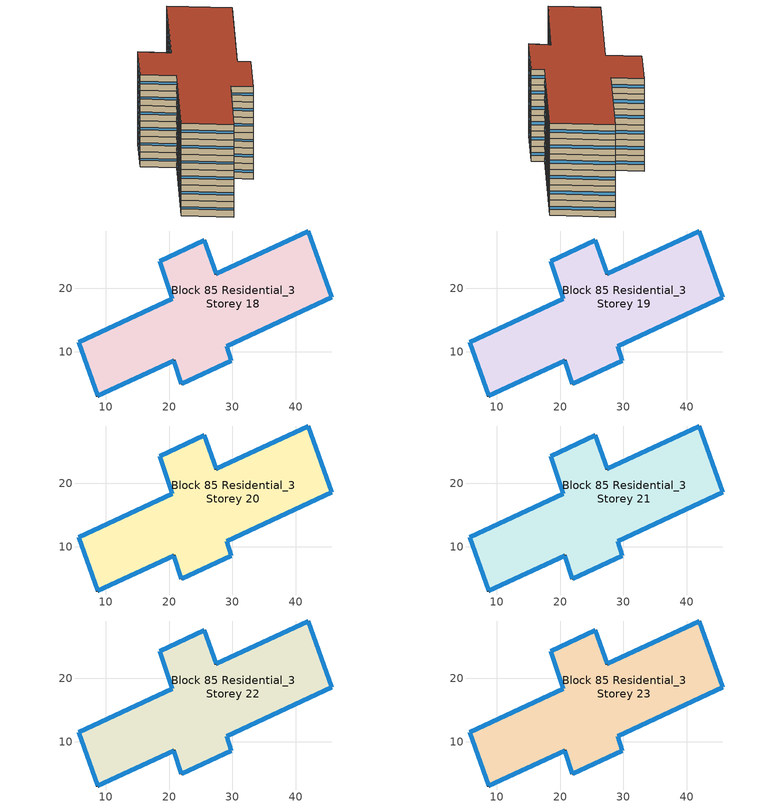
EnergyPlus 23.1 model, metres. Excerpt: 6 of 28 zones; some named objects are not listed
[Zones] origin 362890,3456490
Block 85 Residential_3 Storey 18
 floor outside (Project Floor): 41.98,29.07 45.65,18.6 29.07,10.83 29.8,8.61 21.94,4.94 20.75,8.61 8.68,3.01 5.74,11.47 20.5,18.37 18.48,24.28 25.57,27.62 27.41,22.28 z54
 wall outside (Project Wall): 5.74,11.47 8.68,3.01 20.75,8.61 21.94,4.94 29.8,8.61 29.07,10.83 45.65,18.6 41.98,29.07 27.41,22.28 25.57,27.62 18.48,24.28 20.5,18.37 5.74,11.47 z54:57
 window (Residential_west_window_construction): 5.74,11.47 8.68,3.01 / 20.75,8.61 21.94,4.94 / 18.48,24.27 20.5,18.38 z55.27:55.73
 window (Residential_south_window_construction): 8.68,3.01 20.75,8.61 / 21.95,4.94 29.8,8.61 / 29.08,10.84 45.64,18.6 z54.6:56.4
 window (Residential_east_window_construction): 29.8,8.61 29.07,10.83 / 45.65,18.61 41.98,29.06 / 27.41,22.28 25.58,27.62 z55.2:55.8
 window (Residential_north_window_construction): 41.97,29.07 27.42,22.28 / 25.57,27.62 18.48,24.28 / 20.49,18.37 5.75,11.47 z54.75:56.25
 roof outside (Project Ceiling): 45.65,18.6 41.98,29.07 27.41,22.28 25.57,27.62 18.48,24.28 20.5,18.37 5.74,11.47 8.68,3.01 20.75,8.61 21.94,4.94 29.8,8.61 29.07,10.83 z57
Block 85 Residential_3 Storey 19
 floor outside (Project Floor): 41.98,29.07 45.65,18.6 29.07,10.83 29.8,8.61 21.94,4.94 20.75,8.61 8.68,3.01 5.74,11.47 20.5,18.37 18.48,24.28 25.57,27.62 27.41,22.28 z57
 wall outside (Project Wall): 5.74,11.47 8.68,3.01 20.75,8.61 21.94,4.94 29.8,8.61 29.07,10.83 45.65,18.6 41.98,29.07 27.41,22.28 25.57,27.62 18.48,24.28 20.5,18.37 5.74,11.47 z57:60
 window (Residential_west_window_construction): 5.74,11.47 8.68,3.01 / 20.75,8.61 21.94,4.94 / 18.48,24.27 20.5,18.38 z58.27:58.73
 window (Residential_south_window_construction): 8.68,3.01 20.75,8.61 / 21.95,4.94 29.8,8.61 / 29.08,10.84 45.64,18.6 z57.6:59.4
 window (Residential_east_window_construction): 29.8,8.61 29.07,10.83 / 45.65,18.61 41.98,29.06 / 27.41,22.28 25.58,27.62 z58.2:58.8
 window (Residential_north_window_construction): 41.97,29.07 27.42,22.28 / 25.57,27.62 18.48,24.28 / 20.49,18.37 5.75,11.47 z57.75:59.25
 roof outside (Project Ceiling): 45.65,18.6 41.98,29.07 27.41,22.28 25.57,27.62 18.48,24.28 20.5,18.37 5.74,11.47 8.68,3.01 20.75,8.61 21.94,4.94 29.8,8.61 29.07,10.83 z60
Block 85 Residential_3 Storey 20
 floor outside (Project Floor): 41.98,29.07 45.65,18.6 29.07,10.83 29.8,8.61 21.94,4.94 20.75,8.61 8.68,3.01 5.74,11.47 20.5,18.37 18.48,24.28 25.57,27.62 27.41,22.28 z60
 wall outside (Project Wall): 5.74,11.47 8.68,3.01 20.75,8.61 21.94,4.94 29.8,8.61 29.07,10.83 45.65,18.6 41.98,29.07 27.41,22.28 25.57,27.62 18.48,24.28 20.5,18.37 5.74,11.47 z60:63
 window (Residential_west_window_construction): 5.74,11.47 8.68,3.01 / 20.75,8.61 21.94,4.94 / 18.48,24.27 20.5,18.38 z61.27:61.73
 window (Residential_south_window_construction): 8.68,3.01 20.75,8.61 / 21.95,4.94 29.8,8.61 / 29.08,10.84 45.64,18.6 z60.6:62.4
 window (Residential_east_window_construction): 29.8,8.61 29.07,10.83 / 45.65,18.61 41.98,29.06 / 27.41,22.28 25.58,27.62 z61.2:61.8
 window (Residential_north_window_construction): 41.97,29.07 27.42,22.28 / 25.57,27.62 18.48,24.28 / 20.49,18.37 5.75,11.47 z60.75:62.25
 roof outside (Project Ceiling): 45.65,18.6 41.98,29.07 27.41,22.28 25.57,27.62 18.48,24.28 20.5,18.37 5.74,11.47 8.68,3.01 20.75,8.61 21.94,4.94 29.8,8.61 29.07,10.83 z63
Block 85 Residential_3 Storey 21
 floor outside (Project Floor): 41.98,29.07 45.65,18.6 29.07,10.83 29.8,8.61 21.94,4.94 20.75,8.61 8.68,3.01 5.74,11.47 20.5,18.37 18.48,24.28 25.57,27.62 27.41,22.28 z63
 wall outside (Project Wall): 5.74,11.47 8.68,3.01 20.75,8.61 21.94,4.94 29.8,8.61 29.07,10.83 45.65,18.6 41.98,29.07 27.41,22.28 25.57,27.62 18.48,24.28 20.5,18.37 5.74,11.47 z63:66
 window (Residential_west_window_construction): 5.74,11.47 8.68,3.01 / 20.75,8.61 21.94,4.94 / 18.48,24.27 20.5,18.38 z64.28:64.72
 window (Residential_south_window_construction): 8.68,3.01 20.75,8.61 / 21.95,4.94 29.8,8.61 / 29.08,10.84 45.64,18.6 z63.6:65.4
 window (Residential_east_window_construction): 29.8,8.61 29.07,10.83 / 45.65,18.61 41.98,29.06 / 27.41,22.28 25.58,27.62 z64.2:64.8
 window (Residential_north_window_construction): 41.97,29.07 27.42,22.28 / 25.57,27.62 18.48,24.28 / 20.49,18.37 5.75,11.47 z63.75:65.25
 roof outside (Project Ceiling): 45.65,18.6 41.98,29.07 27.41,22.28 25.57,27.62 18.48,24.28 20.5,18.37 5.74,11.47 8.68,3.01 20.75,8.61 21.94,4.94 29.8,8.61 29.07,10.83 z66
Block 85 Residential_3 Storey 22
 floor outside (Project Floor): 41.98,29.07 45.65,18.6 29.07,10.83 29.8,8.61 21.94,4.94 20.75,8.61 8.68,3.01 5.74,11.47 20.5,18.37 18.48,24.28 25.57,27.62 27.41,22.28 z66
 wall outside (Project Wall): 5.74,11.47 8.68,3.01 20.75,8.61 21.94,4.94 29.8,8.61 29.07,10.83 45.65,18.6 41.98,29.07 27.41,22.28 25.57,27.62 18.48,24.28 20.5,18.37 5.74,11.47 z66:69
 window (Residential_west_window_construction): 5.74,11.47 8.68,3.01 / 20.75,8.61 21.94,4.94 / 18.48,24.27 20.5,18.38 z67.28:67.72
 window (Residential_south_window_construction): 8.68,3.01 20.75,8.61 / 21.95,4.94 29.8,8.61 / 29.08,10.84 45.64,18.6 z66.6:68.4
 window (Residential_east_window_construction): 29.8,8.61 29.07,10.83 / 45.65,18.61 41.98,29.06 / 27.41,22.28 25.58,27.62 z67.2:67.8
 window (Residential_north_window_construction): 41.97,29.07 27.42,22.28 / 25.57,27.62 18.48,24.28 / 20.49,18.37 5.75,11.47 z66.75:68.25
 roof outside (Project Ceiling): 45.65,18.6 41.98,29.07 27.41,22.28 25.57,27.62 18.48,24.28 20.5,18.37 5.74,11.47 8.68,3.01 20.75,8.61 21.94,4.94 29.8,8.61 29.07,10.83 z69
Block 85 Residential_3 Storey 23
 floor outside (Project Floor): 41.98,29.07 45.65,18.6 29.07,10.83 29.8,8.61 21.94,4.94 20.75,8.61 8.68,3.01 5.74,11.47 20.5,18.37 18.48,24.28 25.57,27.62 27.41,22.28 z69
 wall outside (Project Wall): 5.74,11.47 8.68,3.01 20.75,8.61 21.94,4.94 29.8,8.61 29.07,10.83 45.65,18.6 41.98,29.07 27.41,22.28 25.57,27.62 18.48,24.28 20.5,18.37 5.74,11.47 z69:72
 window (Residential_west_window_construction): 5.74,11.47 8.68,3.01 / 20.75,8.61 21.94,4.94 / 18.48,24.27 20.5,18.38 z70.28:70.72
 window (Residential_south_window_construction): 8.68,3.01 20.75,8.61 / 21.95,4.94 29.8,8.61 / 29.08,10.84 45.64,18.6 z69.6:71.4
 window (Residential_east_window_construction): 29.8,8.61 29.07,10.83 / 45.65,18.61 41.98,29.06 / 27.41,22.28 25.58,27.62 z70.2:70.8
 window (Residential_north_window_construction): 41.97,29.07 27.42,22.28 / 25.57,27.62 18.48,24.28 / 20.49,18.37 5.75,11.47 z69.75:71.25
 roof outside (Project Ceiling): 45.65,18.6 41.98,29.07 27.41,22.28 25.57,27.62 18.48,24.28 20.5,18.37 5.74,11.47 8.68,3.01 20.75,8.61 21.94,4.94 29.8,8.61 29.07,10.83 z72
[Building]
Building_1: North Axis=0; Terrain=City; Loads Convergence Tolerance Value=0.04; Temperature Convergence Tolerance Value=0.4; Solar Distribution=FullExterior; Maximum Number of Warmup Days=25; Minimum Number of Warmup Days=6
[Site:Location]
CHN Design_Conditions: Latitude=30; Longitude=114; Time Zone=8; Elevation=12
[SIZINGPERIOD:DESIGNDAY] Day of Month=21; DryBulb Temperature Range Modifier Type=DefaultMultipliers; Humidity Condition Type=Wetbulb; Barometric Pressure=101181; Rain Indicator=No; Snow Indicator=No; Daylight Saving Time Indicator=No; Sky Clearness=0; Begin Environment Reset Mode=FullResetAtBeginEnvironment
Name | Month | Day Type | Maximum DryBulb Temperature | Daily DryBulb Temperature Range | Wetbulb or DewPoint at Maximum DryBulb | Wind Speed | Wind Direction | Solar Model Indicator | ASHRAE Clear Sky Optical Depth for Beam Irradiance taub | ASHRAE Clear Sky Optical Depth for Diffuse Irradiance taud
Ann Htg 99.6% Condns DB | 1 | WinterDesignDay | -10 | 0 | -4.8 | 1 | 340 | ASHRAEClearSky | 0 | 0
Ann Clg .4% Condns DB=>MWB | 7 | SummerDesignDay | 40 | 6.6 | 27.1 | 3.5 | 220 | ASHRAETau | 0.781 | 1.413
[MATERIAL]
DefaultMaterial: Roughness=Rough; Thickness=0.1; Conductivity=0.1; Density=1000; Specific Heat=1000; Thermal Absorptance=0.9; Solar Absorptance=0.7; Visible Absorptance=0.7
[WINDOWMATERIAL:SIMPLEGLAZINGSYSTEM] UFactor=1.5; Solar Heat Gain Coefficient=0.4; Visible Transmittance=0.6
Residential_east_window; Residential_south_window; Residential_west_window; Residential_north_window
[CONSTRUCTION]
Project Wall; Project Floor; Project Ceiling: DefaultMaterial
Residential_east_window_construction: Residential_east_window
Residential_south_window_construction: Residential_south_window
Residential_west_window_construction: Residential_west_window
Residential_north_window_construction: Residential_north_window
[SPACE] Ceiling Height=autocalculate; Volume=autocalculate; Floor Area=autocalculate; Space Type=Residential
Name | Zone
Block 85 Residential_3 Storey 18_space | Block 85 Residential_3 Storey 18
Block 85 Residential_3 Storey 19_space | Block 85 Residential_3 Storey 19
Block 85 Residential_3 Storey 20_space | Block 85 Residential_3 Storey 20
Block 85 Residential_3 Storey 21_space | Block 85 Residential_3 Storey 21
Block 85 Residential_3 Storey 22_space | Block 85 Residential_3 Storey 22
Block 85 Residential_3 Storey 23_space | Block 85 Residential_3 Storey 23
[SPACELIST]
Residential: Block 85 Residential_3 Storey 0_space, Block 85 Residential_3 Storey 1_space, Block 85 Residential_3 Storey 2_space, Block 85 Residential_3 Storey 3_space, Block 85 Residential_3 Storey 4_space, Block 85 Residential_3 Storey 5_space, Block 85 Residential_3 Storey 6_space, Block 85 Residential_3 Storey 7_space, Block 85 Residential_3 Storey 8_space, Block 85 Residential_3 Storey 9_space, Block 85 Residential_3 Storey 10_space, Block 85 Residential_3 Storey 11_space, Block 85 Residential_3 Storey 12_space, Block 85 Residential_3 Storey 13_space, Block 85 Residential_3 Storey 14_space, Block 85 Residential_3 Storey 15_space, Block 85 Residential_3 Storey 16_space, Block 85 Residential_3 Storey 17_space, Block 85 Residential_3 Storey 18_space, Block 85 Residential_3 Storey 19_space, Block 85 Residential_3 Storey 20_space, Block 85 Residential_3 Storey 21_space, Block 85 Residential_3 Storey 22_space, Block 85 Residential_3 Storey 23_space, Block 85 Residential_3 Storey 24_space, Block 85 Residential_3 Storey 25_space, Block 85 Residential_3 Storey 26_space, Block 85 Residential_3 Storey 27_space
[ZONE] Type=1; Multiplier=1; Ceiling Height=autocalculate; Volume=autocalculate; Floor Area=autocalculate; Part of Total Floor Area=Yes
Block 85 Residential_3 Storey 18; Block 85 Residential_3 Storey 19; Block 85 Residential_3 Storey 20; Block 85 Residential_3 Storey 21; Block 85 Residential_3 Storey 22; Block 85 Residential_3 Storey 23
[PEOPLE]
People_for_residential: Zone or ZoneList or Space or SpaceList=Residential; Number of People Schedule=SeasonalSchedule_Schedule_residential_people; Number of People Calculation Method=People/Area; People per Floor Area=0.04; Fraction Radiant=0.3; Sensible Heat Fraction=autocalculate; Activity Level Schedule=SeasonalSchedule_Schedule_residential_activity; Carbon Dioxide Generation Rate=3.82e-08; Enable ASHRAE 55 Comfort Warnings=No; Mean Radiant Temperature Calculation Type=ZoneAveraged; Clothing Insulation Calculation Method=ClothingInsulationSchedule; Cold Stress Temperature Threshold=15.56; Heat Stress Temperature Threshold=30
[LIGHTS]
Light_for_residential: Zone or ZoneList or Space or SpaceList=Residential; Schedule=SeasonalSchedule_residential_lighting; Design Level Calculation Method=Watts/Area; Watts per Zone Floor Area=5; Return Air Fraction=0; Fraction Radiant=0.32; Fraction Visible=0.25; Fraction Replaceable=1; EndUse Subcategory=General; Return Air Fraction Calculated from Plenum Temperature=No; Return Air Fraction Function of Plenum Temperature Coefficient 1=0; Return Air Fraction Function of Plenum Temperature Coefficient 2=0
[ELECTRICEQUIPMENT]
Equipment_for_residential: Zone or ZoneList or Space or SpaceList=Residential; Schedule=SeasonalSchedule_Schedule_residential_equipment; Design Level Calculation Method=Watts/Area; Watts per Zone Floor Area=3.8; Fraction Latent=0; Fraction Radiant=0; Fraction Lost=0; EndUse Subcategory=Electric Equipment
[DAYLIGHTING:CONTROLS] Illuminance Setpoint at Reference Point 1=300
Name | Zone or Space | Glare Calculation Daylighting Reference Point | Daylighting Reference Point 1
Dlight_Block 85 Residential_3 Storey 18 | Block 85 Residential_3 Storey 18 | Rpoint_Block 85 Residential_3 Storey 18 | Rpoint_Block 85 Residential_3 Storey 18
Dlight_Block 85 Residential_3 Storey 19 | Block 85 Residential_3 Storey 19 | Rpoint_Block 85 Residential_3 Storey 19 | Rpoint_Block 85 Residential_3 Storey 19
Dlight_Block 85 Residential_3 Storey 20 | Block 85 Residential_3 Storey 20 | Rpoint_Block 85 Residential_3 Storey 20 | Rpoint_Block 85 Residential_3 Storey 20
Dlight_Block 85 Residential_3 Storey 21 | Block 85 Residential_3 Storey 21 | Rpoint_Block 85 Residential_3 Storey 21 | Rpoint_Block 85 Residential_3 Storey 21
Dlight_Block 85 Residential_3 Storey 22 | Block 85 Residential_3 Storey 22 | Rpoint_Block 85 Residential_3 Storey 22 | Rpoint_Block 85 Residential_3 Storey 22
Dlight_Block 85 Residential_3 Storey 23 | Block 85 Residential_3 Storey 23 | Rpoint_Block 85 Residential_3 Storey 23 | Rpoint_Block 85 Residential_3 Storey 23
[HVACTEMPLATE:ZONE:IDEALLOADSAIRSYSTEM] Template Thermostat=Thermostat_for_residential; Maximum Heating Supply Air Temperature=50; Minimum Cooling Supply Air Temperature=13; Maximum Heating Supply Air Humidity Ratio=0.0156; Minimum Cooling Supply Air Humidity Ratio=0.0077; Heating Limit=NoLimit; Cooling Limit=NoLimit; Dehumidification Control Type=ConstantSensibleHeatRatio; Cooling Sensible Heat Ratio=0.7; Dehumidification Setpoint=60; Humidification Control Type=None; Humidification Setpoint=30; Outdoor Air Method=DetailedSpecification; Outdoor Air Flow Rate per Person=0.00944; Outdoor Air Flow Rate per Zone Floor Area=0; Outdoor Air Flow Rate per Zone=0; Design Specification Outdoor Air Object=Ventilation_for_residential; Demand Controlled Ventilation Type=None; Outdoor Air Economizer Type=NoEconomizer; Heat Recovery Type=None; Sensible Heat Recovery Effectiveness=0.7; Latent Heat Recovery Effectiveness=0.65
Block 85 Residential_3 Storey 18; Block 85 Residential_3 Storey 19; Block 85 Residential_3 Storey 20; Block 85 Residential_3 Storey 21; Block 85 Residential_3 Storey 22; Block 85 Residential_3 Storey 23
[DESIGNSPECIFICATION:OUTDOORAIR]
Ventilation_for_residential: Outdoor Air Method=Flow/Person; Outdoor Air Flow per Person=0.00833333; Outdoor Air Flow per Zone Floor Area=0; Outdoor Air Flow per Zone=0; Outdoor Air Flow Air Changes per Hour=0
[SCHEDULE:DAY:HOURLY]
Schedule_residential_lighting_weekday_hourly; Schedule_residential_lighting_holiday_hourly: 0.1, 0.1, 0.1, 0.1, 0.1, 0.8, 0.5, 0, 0, 0, 0, 0, 0, 0, 0, 0, 0, 0, 1, 1, 1, 1, 0.1, 0.1
Schedule_residential_equipment_weekday_hourly: 0.2, 0.2, 0.2, 0.2, 0.2, 0.2, 0.8, 0.8, 0.6, 0.6, 0.8, 0.8, 0.8, 0.5, 0.5, 0.5, 0.6, 0.9, 0.9, 0.9, 0.9, 0.9, 0.2, 0.2
Schedule_residential_equipment_holiday_hourly: 0.2, 0.2, 0.2, 0.2, 0.2, 0.2, 0.75, 1, 0.5, 0.3, 0.5, 0.8, 0.5, 0.25, 0.25, 0.25, 0.25, 0.5, 0.9, 0.8, 0.75, 0.5, 0.2, 0.2
Schedule_residential_people_weekday_hourly: 1, 1, 1, 1, 1, 1, 0.5, 0.5, 0, 0, 0, 0, 0, 0, 0, 0, 0, 0, 0, 0, 0.5, 1, 1, 1
Schedule_residential_people_holiday_hourly: 0.5, 0.5, 0.5, 0.5, 0.5, 0.5, 0.5, 0.5, 0.5, 0.5, 0.5, 0.5, 0.5, 0.5, 0.5, 0.5, 0.5, 0.5, 0.5, 0.5, 0.5, 0.5, 0.5, 0.5
Schedule_residential_activity_weekday_hourly; Schedule_residential_activity_holiday_hourly: 108, 108, 108, 108, 108, 108, 108, 108, 108, 108, 108, 108, 108, 108, 108, 108, 108, 108, 108, 108, 108, 108, 108, 108
[SCHEDULE:WEEK:DAILY]
Schedule_residential_lighting_weekly: Schedule_residential_lighting_holiday_hourly, Schedule_residential_lighting_weekday_hourly, Schedule_residential_lighting_weekday_hourly, Schedule_residential_lighting_weekday_hourly, Schedule_residential_lighting_weekday_hourly, Schedule_residential_lighting_weekday_hourly, Schedule_residential_lighting_holiday_hourly, Schedule_residential_lighting_holiday_hourly, Schedule_residential_lighting_weekday_hourly, Schedule_residential_lighting_weekday_hourly, Schedule_residential_lighting_holiday_hourly, Schedule_residential_lighting_holiday_hourly
Schedule_residential_equipment_weekly: Schedule_residential_equipment_holiday_hourly, Schedule_residential_equipment_weekday_hourly, Schedule_residential_equipment_weekday_hourly, Schedule_residential_equipment_weekday_hourly, Schedule_residential_equipment_weekday_hourly, Schedule_residential_equipment_weekday_hourly, Schedule_residential_equipment_holiday_hourly, Schedule_residential_equipment_holiday_hourly, Schedule_residential_equipment_weekday_hourly, Schedule_residential_equipment_weekday_hourly, Schedule_residential_equipment_holiday_hourly, Schedule_residential_equipment_holiday_hourly
Schedule_residential_people_weekly: Schedule_residential_people_holiday_hourly, Schedule_residential_people_weekday_hourly, Schedule_residential_people_weekday_hourly, Schedule_residential_people_weekday_hourly, Schedule_residential_people_weekday_hourly, Schedule_residential_people_weekday_hourly, Schedule_residential_people_holiday_hourly, Schedule_residential_people_holiday_hourly, Schedule_residential_people_weekday_hourly, Schedule_residential_people_weekday_hourly, Schedule_residential_people_holiday_hourly, Schedule_residential_people_holiday_hourly
Schedule_residential_activity_weekly: Schedule_residential_activity_holiday_hourly, Schedule_residential_activity_weekday_hourly, Schedule_residential_activity_weekday_hourly, Schedule_residential_activity_weekday_hourly, Schedule_residential_activity_weekday_hourly, Schedule_residential_activity_weekday_hourly, Schedule_residential_activity_holiday_hourly, Schedule_residential_activity_holiday_hourly, Schedule_residential_activity_weekday_hourly, Schedule_residential_activity_weekday_hourly, Schedule_residential_activity_holiday_hourly, Schedule_residential_activity_holiday_hourly
[SCHEDULE:YEAR]
SeasonalSchedule_residential_lighting: Schedule_residential_lighting_weekly, 1, 1, 12, 31
SeasonalSchedule_Schedule_residential_equipment: Schedule_residential_equipment_weekly, 1, 1, 12, 31
SeasonalSchedule_Schedule_residential_people: Schedule_residential_people_weekly, 1, 1, 12, 31
SeasonalSchedule_Schedule_residential_activity: Schedule_residential_activity_weekly, 1, 1, 12, 31
